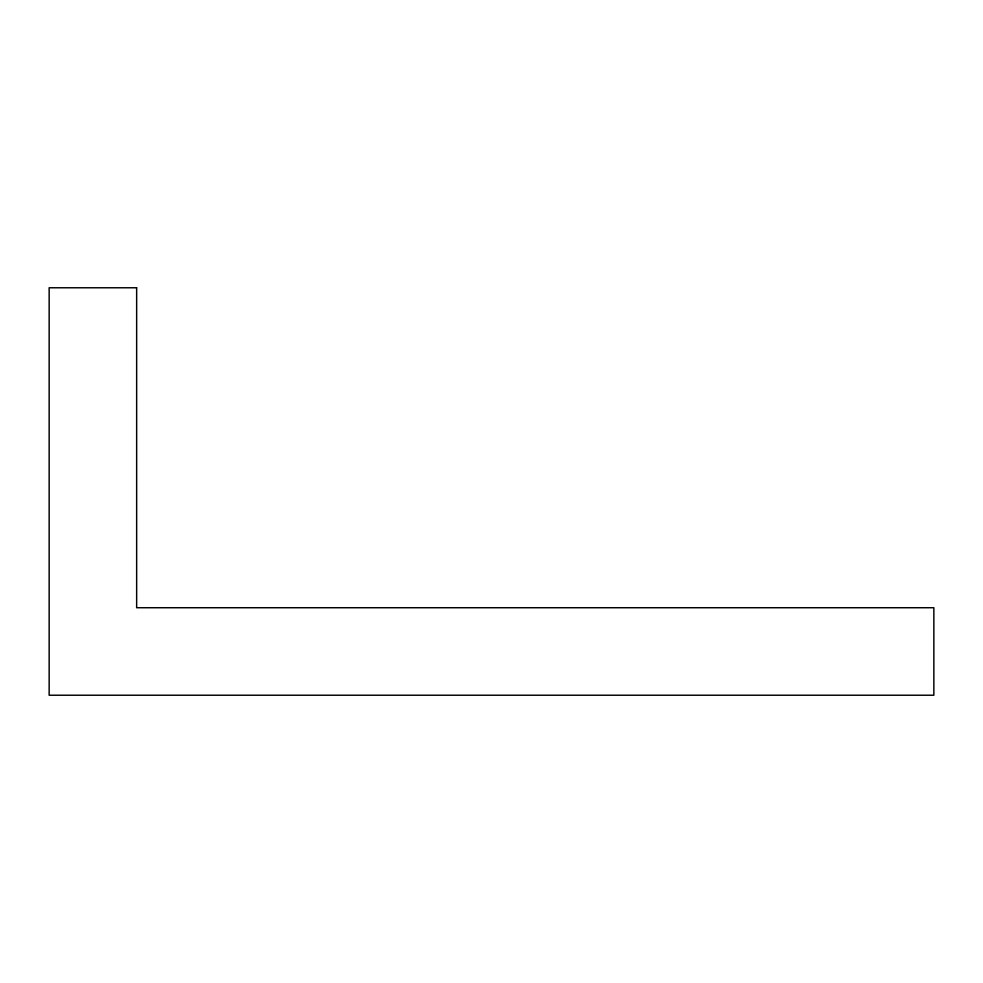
<?xml version="1.0" encoding="UTF-8"?>
<svg xmlns="http://www.w3.org/2000/svg" width="983" height="983" viewBox="0 0 983 983"><rect width="100%" height="100%" fill="white"/><g stroke="black" fill="none" stroke-linecap="round" stroke-linejoin="round"><path stroke-width="1.47" d="M136.649 287.773L49.15 287.773L49.15 695.227L933.85 695.227L933.85 607.727L136.649 607.727L136.649 287.773"/></g></svg>
